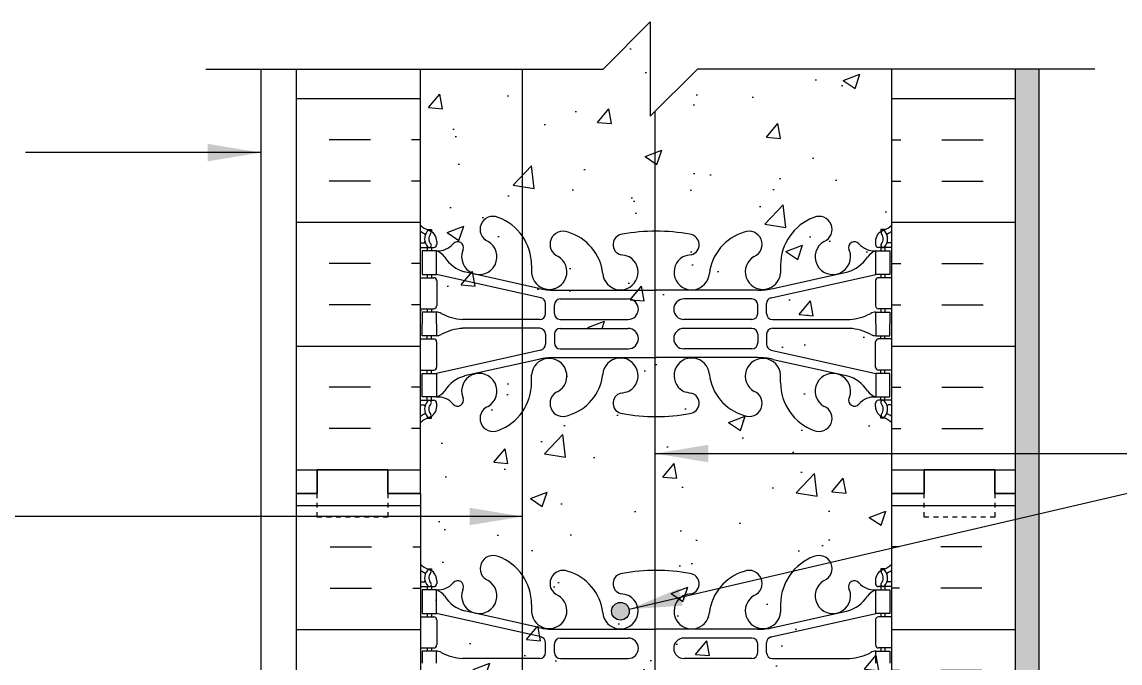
# Model space of a CAD drawing. Header units: inches. Extents: x 231.1 to 287.2, y 124.2 to 194.2.
# Drawn here: x 245.22 to 268.51, y 180.63 to 194.23 of the extents above; entities that cross this region are included whole.
import ezdxf

# ---------------------------------------------------------------- set-up
doc = ezdxf.new("R2010")
doc.units = ezdxf.units.IN
doc.header["$MEASUREMENT"] = 0
doc.linetypes.add('DASHED2', pattern=[0.375, 0.25, -0.125])
for name, color, linetype in [('HATCH', 12, 'Continuous'), ('line25', 2, 'Continuous'), ('LINE3', 3, 'Continuous'), ('LINE50', 5, 'Continuous'), ('LINE9', 9, 'Continuous'), ('TBK_LINE65', 3, 'Continuous'), ('TEXT', 4, 'Continuous'), ('Web_Edge', 9, 'Continuous')]:
    doc.layers.add(name, color=color, linetype=linetype)
doc.styles.add('DIM', font='romans.shx', dxfattribs={"width": 0.7})
doc.dimstyles.new('ext_12', dxfattribs={"dimscale": 12, "dimtxt": 0.09375, "dimasz": 0.09375, "dimexe": 0.09375, "dimexo": 0.0625, "dimgap": 0.0625, "dimtad": 1, "dimdec": 1, "dimzin": 3, "dimdsep": 46, "dimlunit": 4, "dimtxsty": 'DIM', "dimcen": 0.09, "dimdle": 0.09375, "dimclrt": 4, "dimadec": 0, "dimazin": 0, "dimtfac": 1, "dimtdec": 1, "dimtmove": 2, "dimatfit": 3, "dimfxl": 0, "dimfrac": 2, "dimtolj": 1, "dimtzin": 0, "dimarcsym": 0})
pattern_1 = [(50, (0, 0), (3.5863, -0.31376), [0.375, -4.125]), (355, (0, 0), (-0.693757, 3.76096), [0.3, -3.3]), (100.4514, (0.299, -0.026), (2.892547, 3.447198), [0.3187, -3.50571]), (46.1842, (0, 1), (5.336205, -0.827595), [0.5625, -6.1875]), (96.6356, (0.4447, 0.931), (4.67331, 4.87059), [0.47805, -5.258565]), (351.1842, (0, 1), (4.67331, 4.87059), [0.45, -4.95]), (21, (0.5, 0.75), (2.984535, -2.013094), [0.375, -4.125]), (326, (0.5, 0.75), (1.216577, 3.62575), [0.3, -3.3]), (71.4514, (0.7487, 0.5822), (4.201113, 1.612652), [0.3187, -3.50571]), (37.5, (0, 0), (0.0607993, 1.6644693), [0, -3.26, 0, -3.35, 0, -3.3125]), (7.5, (0, 0), (1.315348, 1.972059), [0, -1.91, 0, -3.185, 0, -1.2625]), (327.5, (-1.115, 0), (2.669112, -0.1127744), [0, -1.25, 0, -3.9, 0, -5.175]), (317.5, (-1.615, 0), (2.915931, 0.500525), [0, -1.625, 0, -2.59, 0, -3.675])]

# ---------------------------------------------------------------- blocks, each defined once
blk = doc.blocks.new('10 web')
at = {"layer": 'Web_Edge'}
for p, q in [((-4.854, 6.903), (-4.764, 6.903)), ((-4.764, 6.903), (-4.764, 6.861)), ((4.854, 6.903), (4.764, 6.903)), ((4.764, 6.903), (4.764, 6.861)), ((-5, 6.624), (-4.922, 6.624)), ((-5, 6.524), (-4.717, 6.524)), ((-4.854, 6.524), (-4.854, 6.454)), ((-4.764, 6.524), (-4.764, 6.454)), ((-4.654, 6.654), (-4.654, 6.586)), ((4.654, 6.654), (4.654, 6.586)), ((5, 6.524), (4.716, 6.524)), ((4.764, 6.524), (4.764, 6.454)), ((4.854, 6.524), (4.854, 6.454)), ((5, 6.624), (4.922, 6.624)), ((-4.102, 6.458), (-4.09, 6.479)), ((4.102, 6.458), (4.09, 6.479)), ((-2.64, 6.147), (-2.641, 5.983)), ((2.64, 6.147), (2.641, 5.983)), ((-5, 5.884), (-4.717, 5.884)), ((-4.854, 5.954), (-4.854, 5.884)), ((-4.764, 5.954), (-4.764, 5.884)), ((-2.441, 5.457), (-4.659, 5.954)), ((-2.485, 5.655), (-4.066, 6.008)), ((2.441, 5.457), (4.659, 5.954)), ((2.485, 5.655), (4.066, 6.008)), ((5, 5.884), (4.716, 5.884)), ((4.764, 5.954), (4.764, 5.884)), ((4.854, 5.954), (4.854, 5.884)), ((-4.654, 5.821), (-4.654, 5.286)), ((-2.158, 5.619), (0, 5.619)), ((2.158, 5.619), (0, 5.619)), ((4.654, 5.821), (4.654, 5.286)), ((-2.031, 5.433), (-0.592, 5.433)), ((2.031, 5.433), (0.592, 5.433)), ((-5, 5.224), (-4.717, 5.224)), ((-4.854, 5.224), (-4.854, 5.154)), ((-4.764, 5.224), (-4.764, 5.154)), ((-2.344, 5.123), (-2.344, 5.335)), ((-2.156, 5.124), (-2.156, 5.308)), ((2.156, 5.124), (2.156, 5.308)), ((2.344, 5.123), (2.344, 5.335)), ((5, 5.224), (4.716, 5.224)), ((4.764, 5.224), (4.764, 5.154)), ((4.854, 5.224), (4.854, 5.154)), ((-2.469, 4.998), (-4.106, 4.998)), ((-2.031, 4.999), (-0.592, 4.999)), ((2.031, 4.999), (0.592, 4.999)), ((2.469, 4.998), (4.106, 4.998))]:
    blk.add_line(p, q, dxfattribs=at)
for points in [[(-4.959, 5.954), (-4.659, 5.954), (-4.659, 6.454), (-4.959, 6.454)], [(4.959, 5.954), (4.659, 5.954), (4.659, 6.454), (4.959, 6.454)]]:
    blk.add_lwpolyline(points, close=True, dxfattribs=at)
for points in [[(-4.659, 4.904), (-4.659, 5.154), (-4.959, 5.154), (-4.959, 4.904)], [(4.659, 4.904), (4.659, 5.154), (4.959, 5.154), (4.959, 4.904)]]:
    blk.add_lwpolyline(points, dxfattribs=at)
for centre, radius, start, end in [((-4.654, 7.361), 0.5, 226.2122, 250.5288), ((-3.456, 6.908), 0.277, 67.32, 247.32), ((-3.732, 6.141), 1.092, 0.3332, 69.4825), ((3.732, 6.141), 1.092, 110.5175, 179.6668), ((3.456, 6.908), 0.277, 292.68, 112.68), ((4.654, 7.361), 0.5, 289.4712, 313.7891), ((-4.654, 7.361), 0.6, 234.7832, 245.0748), ((-4.66, 6.708), 0.25, 140.1145, 222.4609), ((-4.916, 6.798), 0.021, 343.464, 63.9957), ((-4.818, 6.839), 0.045, 321.448, 139.1879), ((-4.904, 6.654), 0.25, 0, 70.5288), ((-4.66, 6.708), 0.16, 140.0001, 222.4609), ((-1.973, 6.591), 0.277, 67.32, 247.32), ((-2.157, 5.854), 1.034, 6.6669, 73.6635), ((-0.694, 6.586), 0.22, 95.1835, 255.7396), ((-0.017, 3.092), 3.777, 89.7394, 100.6275), ((0.017, 3.092), 3.777, 79.3725, 90.2606), ((0.694, 6.586), 0.22, 284.2604, 84.8165), ((2.157, 5.854), 1.034, 106.3365, 173.3331), ((1.973, 6.591), 0.277, 292.68, 112.68), ((4.904, 6.654), 0.25, 109.4712, 180), ((4.818, 6.839), 0.045, 40.8121, 218.552), ((4.66, 6.708), 0.16, 317.5391, 39.9999), ((4.66, 6.708), 0.25, 317.5391, 39.8855), ((4.916, 6.798), 0.021, 116.0043, 196.536), ((4.654, 7.361), 0.6, 294.9252, 305.2168), ((-4.922, 6.643), 0.0196, 269.4032, 15.4901), ((-4.812, 6.57), 0.045, 222.4609, 42.4609), ((-4.717, 6.586), 0.0625, 270, 0), ((-4.634, 6.894), 0.441, 266.7976, 318.9873), ((-4.207, 6.523), 0.125, 339.6243, 138.9873), ((-3.75, 6.327), 0.375, 159.6243, 60.0685), ((3.75, 6.327), 0.375, 119.9315, 20.3757), ((4.207, 6.523), 0.125, 41.0127, 200.3757), ((4.634, 6.894), 0.441, 221.0127, 273.2024), ((4.716, 6.586), 0.0625, 180, 270), ((4.812, 6.57), 0.045, 137.5391, 317.5391), ((4.922, 6.643), 0.0196, 164.5099, 270.5968), ((-4.781, 6.111), 0.364, 34.9775, 70.3387), ((-3.858, 6.722), 0.743, 212.7919, 253.8107), ((-2.267, 6.01), 0.375, 184.2448, 60.0685), ((-0.756, 6.002), 0.375, 184.2448, 60.0685), ((-0.863, 5.546), 0.834, 69.3729, 82.1063), ((0.756, 6.002), 0.375, 119.9315, 355.7552), ((0.863, 5.546), 0.834, 97.8937, 110.6271), ((2.267, 6.01), 0.375, 119.9315, 355.7552), ((3.858, 6.722), 0.743, 286.1893, 327.2081), ((4.781, 6.111), 0.364, 109.6613, 145.0225), ((-4.717, 5.821), 0.0625, 0, 90), ((4.716, 5.821), 0.0625, 90, 180), ((-2.158, 7.119), 1.5, 257.4135, 270), ((2.158, 7.119), 1.5, 270, 282.5865), ((-2.469, 5.335), 0.125, 0, 77.3767), ((-2.031, 5.308), 0.125, 90, 180), ((-0.592, 5.216), 0.217, 270, 90), ((0.592, 5.216), 0.217, 90, 270), ((2.031, 5.308), 0.125, 0, 90), ((2.469, 5.335), 0.125, 102.6233, 180), ((-4.717, 5.286), 0.0625, 270, 0), ((-4.663, 4.935), 0.219, 60.4937, 88.92), ((-4.018, 6.165), 1.17, 242.6365, 265.6505), ((4.018, 6.165), 1.17, 274.3495, 297.3635), ((4.663, 4.935), 0.219, 91.08, 119.5063), ((4.716, 5.286), 0.0625, 180, 270), ((-2.469, 5.123), 0.125, 270, 0), ((-2.031, 5.124), 0.125, 180, 270), ((2.031, 5.124), 0.125, 270, 360), ((2.469, 5.123), 0.125, 180, 270)]:
    blk.add_arc(centre, radius, start, end, dxfattribs=at)
for points in [[(-2.156, 5.129), (-2.156, 5.303)], [(2.156, 5.129), (2.156, 5.303)]]:
    blk.add_open_spline(points, degree=1, dxfattribs=at)

msp = doc.modelspace()

# ---------------------------------------------------------------- hatches: boundary and pattern name
at = {"layer": 'HATCH'}
h = msp.add_hatch(dxfattribs=at)
h.set_pattern_fill('AR-CONC', color=256, scale=0.5, style=0)
h.set_pattern_definition(pattern_1)
h.paths.add_polyline_path([(258.291, 185.874, -0.022262), (257.958, 185.921, -0.843243), (257.923, 186.353, 0.055617), (258.103, 186.399, 1.661382), (257.542, 186.751, -0.30095), (256.805, 185.879, -1), (256.592, 186.39, 1.661382), (256.031, 186.743), (256.031, 186.578, -0.311223), (255.322, 185.562, -1), (255.109, 186.073, 2.155404), (254.57, 186.268), (254.582, 186.246, -0.8344), (254.37, 186.121, -0.000004), (254.37, 186.121, 0.23174), (254.013, 186.272), (253.908, 186.272), (253.908, 186.202), (253.955, 186.202, -0.414214), (254.018, 186.139), (254.018, 186.072, -0.249069), (253.908, 185.865), (253.908, 185.823), (253.818, 185.823, 0.08841), (253.672, 185.726), (253.672, 184.226), (253.672, 182.726, 0.08841), (253.818, 182.628), (253.908, 182.628), (253.908, 182.586, -0.249069), (254.018, 182.379), (254.018, 182.312, -0.414214), (253.955, 182.249), (253.908, 182.249), (253.908, 182.179), (254.013, 182.179, -0.155529), (254.188, 182.045, 0.180914), (254.606, 181.734), (256.187, 181.381, 0.054974), (256.514, 181.345), (258.291, 181.345), (258.291, 181.727, -0.963626), (257.542, 181.7, 0.30095), (256.805, 182.572, 0.997129), (256.59, 182.061, 1798.123577), (256.59, 182.062, 0.001994), (256.592, 182.061, -1.661382), (256.031, 181.708), (256.031, 181.873, 0.311223), (255.322, 182.889, 0.99909), (255.108, 182.378, -0.99909), (255.322, 182.889, -0.311223), (256.031, 181.873), (256.031, 181.708, 1.661382), (256.592, 182.061, -1), (256.805, 182.572, -0.30095), (257.542, 181.7, 1.661382), (258.103, 182.052, 0.055617), (257.923, 182.098, -0.843243), (257.958, 182.53, -0.022262), (258.291, 182.577)], flags=16)
h.paths.add_polyline_path([(254.013, 188.872), (253.908, 188.872), (253.908, 188.802), (253.955, 188.802, -0.414214), (254.018, 188.739), (254.018, 188.204, -0.414214), (253.955, 188.142), (253.908, 188.142), (253.908, 188.072), (254.004, 188.072, -0.134256), (254.116, 188.043, 0.100756), (254.565, 187.916), (256.203, 187.916, 0.414214), (256.328, 188.041), (256.328, 188.253, 0.351061), (256.23, 188.375)], flags=16)
h.paths.add_polyline_path([(256.328, 187.39), (256.328, 187.603, 0.414214), (256.203, 187.728), (254.565, 187.728, 0.100756), (254.116, 187.6, -0.134256), (254.004, 187.572), (253.908, 187.572), (253.908, 187.502), (253.955, 187.502, -0.414214), (254.018, 187.439), (254.018, 186.904, -0.414214), (253.955, 186.842), (253.908, 186.842), (253.908, 186.772), (254.013, 186.772), (256.23, 187.268, 0.351061)], flags=16)
h.paths.add_polyline_path([(261.015, 188.253, -0.351061), (261.113, 188.375), (263.331, 188.872), (263.331, 189.372, -0.231745), (262.973, 189.523, -0.000015), (262.973, 189.523, 0.834375), (262.761, 189.397), (262.773, 189.376, -2.155404), (262.234, 189.57, 0.999259), (262.021, 190.081, 0.00037), (262.021, 190.081, 0.311223), (261.312, 189.065), (261.312, 188.9, -1.661382), (260.751, 189.253, 0.999268), (260.538, 189.764, 1153762.998365), (260.538, 189.764, 0.000367), (260.538, 189.764, 0.30095), (259.801, 188.892, -1.661382), (259.24, 189.245, -0.055617), (259.42, 189.29, 0.843243), (259.385, 189.723, 0.047544), (258.672, 189.787, 0.047544), (257.958, 189.723, 0.843243), (257.923, 189.29, -0.055617), (258.103, 189.245, -1.661382), (257.542, 188.892, 0.30095), (256.805, 189.764, 0.997129), (256.59, 189.254, 1798.123577), (256.59, 189.254, 0.001994), (256.592, 189.253, -1.661382), (256.031, 188.9), (256.031, 189.065, 0.311223), (255.322, 190.081, 0.99909), (255.108, 189.57, -0.99909), (255.322, 190.081, -0.311223), (256.031, 189.065), (256.031, 188.9, 1.661382), (256.592, 189.253, -1), (256.805, 189.764, -0.30095), (257.542, 188.892, 1.661382), (258.103, 189.245, 0.055617), (257.923, 189.29, -0.843243), (257.958, 189.723, -0.047544), (258.672, 189.787, -0.047544), (259.385, 189.723, -0.843243), (259.42, 189.29, 0.055617), (259.24, 189.245, 1.661382), (259.801, 188.892, -0.30095), (260.538, 189.764, -1), (260.751, 189.253, 1.661382), (261.312, 188.9), (261.312, 189.065, -0.311223), (262.021, 190.081, -1), (262.234, 189.57, 2.155404), (262.773, 189.376), (262.761, 189.397, -0.8344), (262.973, 189.523, -0.000004), (262.973, 189.523, 0.23174), (263.331, 189.372), (263.436, 189.372), (263.436, 189.442), (263.388, 189.442, -0.414214), (263.326, 189.504), (263.326, 189.572, -0.249069), (263.436, 189.779), (263.436, 189.821), (263.526, 189.821, 0.088416), (263.672, 189.918), (263.672, 193.226), (259.547, 193.226), (258.547, 192.226), (258.547, 194.226), (257.547, 193.226), (253.672, 193.226), (253.672, 189.918, 0.08841), (253.818, 189.821), (253.908, 189.821), (253.908, 189.779, -0.249069), (254.018, 189.572), (254.018, 189.504, -0.414214), (253.955, 189.442), (253.672, 189.442), (253.672, 188.802), (253.955, 188.802, -0.414214), (254.018, 188.739), (254.018, 188.204, -0.414214), (253.955, 188.142), (253.672, 188.142), (253.672, 187.502), (253.955, 187.502, -0.414214), (254.018, 187.439), (254.018, 186.904, -0.414214), (253.955, 186.842), (253.672, 186.842), (253.672, 186.202), (253.955, 186.202, -0.414214), (254.018, 186.139), (254.018, 186.072, -0.249069), (253.908, 185.865), (253.908, 185.823), (253.818, 185.823, 0.08841), (253.672, 185.726), (253.672, 184.226), (253.672, 182.726, 0.08841), (253.818, 182.628), (253.908, 182.628), (253.908, 182.586, -0.249069), (254.018, 182.379), (254.018, 182.312, -0.414214), (253.955, 182.249), (253.908, 182.249), (253.908, 182.179), (254.013, 182.179, -0.155529), (254.188, 182.045, 0.180914), (254.606, 181.734), (256.187, 181.381, 0.054974), (256.514, 181.345), (258.672, 181.345), (260.829, 181.345, 0.054974), (261.156, 181.381), (262.737, 181.734, 0.180914), (263.155, 182.045, -0.155529), (263.331, 182.179, -0.231745), (262.973, 182.33, -0.000015), (262.973, 182.33, 0.834375), (262.761, 182.205), (262.773, 182.183, -2.155404), (262.234, 182.378, 0.999259), (262.021, 182.889, 0.00037), (262.021, 182.889, 0.311223), (261.312, 181.873), (261.312, 181.708, -1.661382), (260.751, 182.061, 0.999268), (260.538, 182.572, 1153762.998365), (260.538, 182.572, 0.000367), (260.538, 182.572, 0.30095), (259.801, 181.7, -1.661382), (259.24, 182.052, -0.055617), (259.42, 182.098, 0.843243), (259.385, 182.53, 0.047544), (258.672, 182.595, 0.047544), (257.958, 182.53, 0.843243), (257.923, 182.098, -0.055617), (258.103, 182.052, -1.661382), (257.542, 181.7, 0.30095), (256.805, 182.572, 0.997129), (256.59, 182.061, 1798.123577), (256.59, 182.062, 0.001994), (256.592, 182.061, -1.661382), (256.031, 181.708), (256.031, 181.873, 0.311223), (255.322, 182.889, 0.99909), (255.108, 182.378, -0.99909), (255.322, 182.889, -0.311223), (256.031, 181.873), (256.031, 181.708, 1.661382), (256.592, 182.061, -1), (256.805, 182.572, -0.30095), (257.542, 181.7, 1.661382), (258.103, 182.052, 0.055617), (257.923, 182.098, -0.843243), (257.958, 182.53, -0.047544), (258.672, 182.595, -0.047544), (259.385, 182.53, -0.843243), (259.42, 182.098, 0.055617), (259.24, 182.052, 1.661382), (259.801, 181.7, -0.30095), (260.538, 182.572, -1), (260.751, 182.061, 1.661382), (261.312, 181.708), (261.312, 181.873, -0.311223), (262.021, 182.889, -1), (262.234, 182.378, 2.155404), (262.773, 182.183), (262.761, 182.205, -0.8344), (262.973, 182.33, -0.000004), (262.973, 182.33, 0.23174), (263.331, 182.179), (263.436, 182.179), (263.436, 182.249), (263.388, 182.249, -0.414214), (263.326, 182.312), (263.326, 182.379, -0.249069), (263.436, 182.586), (263.436, 182.628), (263.526, 182.628, 0.088416), (263.672, 182.726), (263.672, 184.226), (263.672, 185.726, 0.088416), (263.526, 185.823), (263.436, 185.823), (263.436, 185.865, -0.249069), (263.326, 186.072), (263.326, 186.139, -0.414214), (263.388, 186.202), (263.436, 186.202), (263.436, 186.272), (263.331, 186.272), (263.331, 186.772), (261.113, 187.268, -0.351061), (261.015, 187.39), (261.015, 187.603, -0.414214), (261.14, 187.728), (262.778, 187.728, -0.103731), (263.239, 187.594, 0.108703), (263.331, 187.572), (263.331, 187.822), (263.331, 188.072, 0.108703), (263.239, 188.05, -0.103731), (262.778, 187.916), (261.14, 187.916, -0.414214), (261.015, 188.041)])
edge = h.paths.add_edge_path(flags=16)
edge.add_arc((258.08, 187.51), 0.217, 13.7297, 90)
edge.add_line((258.08, 187.727), (256.64, 187.727))
edge.add_arc((256.64, 187.602), 0.125, 90, 179.9292)
edge.add_spline(control_points=[(256.515, 187.597), (256.515, 187.51)], knot_values=[0, 0, 0.500005, 0.500005], weights=[1, 1], degree=1, periodic=0)
edge.add_line((256.515, 187.51), (256.515, 187.418))
edge.add_arc((256.64, 187.418), 0.125, 180, 270)
edge.add_line((256.64, 187.293), (258.08, 187.293))
edge.add_arc((258.08, 187.51), 0.217, 270, 346.2703)
edge.add_line((258.291, 187.458), (258.291, 187.561))
edge = h.paths.add_edge_path(flags=16)
edge.add_arc((260.703, 188.226), 0.125, 0, 90)
edge.add_line((260.703, 188.351), (259.263, 188.351))
edge.add_arc((259.263, 188.134), 0.217, 90, 270)
edge.add_line((259.263, 187.917), (260.703, 187.917))
edge.add_arc((260.703, 188.042), 0.125, 270, 359.9292)
edge.add_spline(control_points=[(260.828, 188.047), (260.828, 188.134)], knot_values=[0, 0, 0.500005, 0.500005], weights=[1, 1], degree=1, periodic=0)
edge.add_line((260.828, 188.134), (260.828, 188.226))
edge = h.paths.add_edge_path(flags=16)
edge.add_line((260.828, 187.602), (260.828, 187.51))
edge.add_line((260.828, 187.51), (260.828, 187.466))
edge.add_line((260.828, 187.466), (260.828, 187.466))
edge.add_line((260.828, 187.466), (260.828, 187.418))
edge.add_arc((260.703, 187.418), 0.125, -90, 0, ccw=False)
edge.add_line((260.703, 187.293), (259.263, 187.293))
edge.add_arc((259.263, 187.51), 0.217, 90, 270, ccw=False)
edge.add_line((259.263, 187.727), (260.703, 187.727))
edge.add_arc((260.703, 187.602), 0.125, 0, 90, ccw=False)
h = msp.add_hatch(dxfattribs=at)
h.set_pattern_fill('AR-CONC', color=256, scale=0.5, style=0)
h.set_pattern_definition(pattern_1)
h.paths.add_polyline_path([(263.672, 193.226), (259.547, 193.226), (258.547, 192.226), (258.547, 194.226), (258.291, 193.97), (258.291, 189.77, -0.025256), (258.672, 189.787, -0.047544), (259.385, 189.723, -0.843243), (259.42, 189.29, 0.055617), (259.24, 189.245, 1.661382), (259.801, 188.892, -0.30095), (260.538, 189.764, -1), (260.751, 189.253, 1.661382), (261.312, 188.9), (261.312, 189.065, -0.311223), (262.021, 190.081, -1), (262.234, 189.57, 2.155404), (262.773, 189.376), (262.761, 189.397, -0.8344), (262.973, 189.523, -0.000004), (262.973, 189.523, 0.23174), (263.331, 189.372), (263.436, 189.372), (263.436, 189.442), (263.388, 189.442, -0.414214), (263.326, 189.504), (263.326, 189.572, -0.249069), (263.436, 189.779), (263.436, 189.821), (263.526, 189.821, 0.088416), (263.672, 189.918)], flags=17)
h = msp.add_hatch(dxfattribs=at)
h.set_pattern_fill('AR-CONC', color=256, scale=0.5, style=0)
h.set_pattern_definition(pattern_1)
h.paths.add_polyline_path([(258.291, 193.97), (257.547, 193.226), (253.672, 193.226), (253.672, 189.918, 0.08841), (253.818, 189.821), (253.908, 189.821), (253.908, 189.779, -0.249069), (254.018, 189.572), (254.018, 189.504, -0.414214), (253.955, 189.442), (253.908, 189.442), (253.908, 189.372), (254.013, 189.372, -0.155529), (254.188, 189.238, 0.180914), (254.606, 188.926), (256.187, 188.573, 0.054974), (256.514, 188.537), (258.291, 188.537), (258.291, 188.92, -0.963626), (257.542, 188.892, 0.30095), (256.805, 189.764, 0.997129), (256.59, 189.254, 1798.123577), (256.59, 189.254, 0.001994), (256.592, 189.253, -1.661382), (256.031, 188.9), (256.031, 189.065, 0.311223), (255.322, 190.081, 0.99909), (255.108, 189.57, -0.99909), (255.322, 190.081, -0.311223), (256.031, 189.065), (256.031, 188.9, 1.661382), (256.592, 189.253, -1), (256.805, 189.764, -0.30095), (257.542, 188.892, 1.661382), (258.103, 189.245, 0.055617), (257.923, 189.29, -0.843243), (257.958, 189.723, -0.022262), (258.291, 189.77)], flags=17)
h.paths.add_polyline_path([(254.013, 188.872), (253.908, 188.872), (253.908, 188.802), (253.955, 188.802, -0.414214), (254.018, 188.739), (254.018, 188.204, -0.414214), (253.955, 188.142), (253.908, 188.142), (253.908, 188.072), (254.004, 188.072, -0.134256), (254.116, 188.043, 0.100756), (254.565, 187.916), (256.203, 187.916, 0.414214), (256.328, 188.041), (256.328, 188.253, 0.351061), (256.23, 188.375)], flags=16)
h = msp.add_hatch(dxfattribs=at)
h.set_pattern_fill('INSUL', color=256, scale=7, style=0)
h.set_pattern_definition([(180, (263.109, 184.7255), (0, 2.625), []), (180, (263.109, 185.6005), (0, 2.625), [0.875, -0.875]), (180, (263.109, 186.4755), (0, 2.625), [0.875, -0.875])])
h.paths.add_polyline_path([(251.047, 193.226), (253.672, 193.226), (253.672, 184.226), (252.984, 184.226), (252.984, 184.726), (251.484, 184.726), (251.484, 184.226), (251.047, 184.226)])
h = msp.add_hatch(dxfattribs=at)
h.set_pattern_fill('INSUL', color=256, scale=7, style=0)
h.set_pattern_definition([(0, (254.234, 184.7255), (0, 2.625), []), (0, (254.234, 185.6005), (0, 2.625), [0.875, -0.875]), (0, (254.234, 186.4755), (0, 2.625), [0.875, -0.875])])
h.paths.add_polyline_path([(266.297, 193.226), (263.672, 193.226), (263.672, 184.226), (264.359, 184.226), (264.359, 184.726), (265.859, 184.726), (265.859, 184.226), (266.297, 184.226)])
h = msp.add_hatch(dxfattribs=at)
h.set_pattern_fill('AR-SAND', color=256, scale=0.25, style=0)
h.set_pattern_definition([(37.5, (131.494, 19.3112), (-0.01574834, 0.48170594), [0, -0.38, 0, -0.425, 0, -0.40625]), (7.5, (131.494, 19.3112), (0.4424442, 0.7055365), [0, -0.205, 0, -0.3425, 0, -0.13125]), (327.5, (131.1865, 19.3112), (0.7785355, 0.0014148), [0, -0.125, 0, -0.45, 0, -0.5875]), (317.5, (131.1865, 19.3112), (0.7515317, 0.2194189), [0, -0.0625, 0, -0.295, 0, -0.3375])])
h.paths.add_polyline_path([(266.797, 193.226), (266.297, 193.226), (266.297, 184.226), (266.297, 166.226), (266.297, 164.226), (266.797, 164.226)])
h = msp.add_hatch(dxfattribs=at)
h.set_pattern_fill('AR-CONC', color=256, scale=0.5, style=0)
h.set_pattern_definition(pattern_1)
h.paths.add_polyline_path([(263.326, 188.739, -0.414214), (263.388, 188.802), (263.436, 188.802), (263.436, 188.872), (263.331, 188.872), (261.113, 188.375, 0.351061), (261.015, 188.253), (261.015, 188.041, 0.414214), (261.14, 187.916), (262.778, 187.916, 0.100756), (263.227, 188.043, -0.134256), (263.339, 188.072), (263.436, 188.072), (263.436, 188.142), (263.388, 188.142, -0.414214), (263.326, 188.204)], flags=17)
h = msp.add_hatch(dxfattribs=at)
h.set_pattern_fill('AR-CONC', color=256, scale=0.5, style=0)
h.set_pattern_definition(pattern_1)
h.paths.add_polyline_path([(263.326, 187.439, -0.414214), (263.388, 187.502), (263.436, 187.502), (263.436, 187.572), (263.339, 187.572, -0.134256), (263.227, 187.6, 0.100756), (262.778, 187.728), (261.14, 187.728, 0.414214), (261.015, 187.603), (261.015, 187.39, 0.351061), (261.113, 187.268), (263.331, 186.772), (263.436, 186.772), (263.436, 186.842), (263.388, 186.842, -0.414214), (263.326, 186.904)], flags=17)
h = msp.add_hatch(dxfattribs=at)
h.set_pattern_fill('AR-CONC', color=256, scale=0.5, style=0)
h.set_pattern_definition(pattern_1)
h.paths.add_polyline_path([(258.291, 185.874, -0.022262), (257.958, 185.921, -0.843243), (257.923, 186.353, 0.055617), (258.103, 186.399, 1.661382), (257.542, 186.751, -0.30095), (256.805, 185.879, -1), (256.592, 186.39, 1.661382), (256.031, 186.743), (256.031, 186.578, -0.311223), (255.322, 185.562, -1), (255.109, 186.073, 2.155404), (254.57, 186.268), (254.582, 186.246, -0.8344), (254.37, 186.121, -0.000004), (254.37, 186.121, 0.23174), (254.013, 186.272), (253.908, 186.272), (253.908, 186.202), (253.955, 186.202, -0.414214), (254.018, 186.139), (254.018, 186.072, -0.249069), (253.908, 185.865), (253.908, 185.823), (253.818, 185.823, 0.08841), (253.672, 185.726), (253.672, 184.226), (253.672, 182.726, 0.08841), (253.818, 182.628), (253.908, 182.628), (253.908, 182.586, -0.249069), (254.018, 182.379), (254.018, 182.312, -0.414214), (253.955, 182.249), (253.908, 182.249), (253.908, 182.179), (254.013, 182.179, -0.155529), (254.188, 182.045, 0.180914), (254.606, 181.734), (256.187, 181.381, 0.054974), (256.514, 181.345), (258.291, 181.345), (258.291, 181.727, -0.963626), (257.542, 181.7, 0.30095), (256.805, 182.572, 0.997129), (256.59, 182.061, 1798.123577), (256.59, 182.062, 0.001994), (256.592, 182.061, -1.661382), (256.031, 181.708), (256.031, 181.873, 0.311223), (255.322, 182.889, 0.99909), (255.108, 182.378, -0.99909), (255.322, 182.889, -0.311223), (256.031, 181.873), (256.031, 181.708, 1.661382), (256.592, 182.061, -1), (256.805, 182.572, -0.30095), (257.542, 181.7, 1.661382), (258.103, 182.052, 0.055617), (257.923, 182.098, -0.843243), (257.958, 182.53, -0.022262), (258.291, 182.577)], flags=16)
h.paths.add_polyline_path([(263.672, 185.726, 0.088416), (263.526, 185.823), (263.436, 185.823), (263.436, 185.865, -0.249069), (263.326, 186.072), (263.326, 186.139, -0.414214), (263.388, 186.202), (263.436, 186.202), (263.436, 186.272), (263.331, 186.272, -0.155529), (263.155, 186.406, 0.180914), (262.737, 186.717), (261.156, 187.07, 0.054974), (260.829, 187.106), (258.672, 187.106), (258.291, 187.106), (258.291, 185.874, 0.025256), (258.672, 185.856, 0.047544), (259.385, 185.921, 0.843243), (259.42, 186.353, -0.055617), (259.24, 186.399, -1.661382), (259.801, 186.751, 0.30095), (260.538, 185.879, 0.997129), (260.753, 186.39, 1798.123577), (260.753, 186.389, 0.001994), (260.751, 186.39, -1.661382), (261.312, 186.743), (261.312, 186.578, 0.311223), (262.021, 185.562, 0.999644), (262.235, 186.073, -0.999644), (262.021, 185.562, -0.311223), (261.312, 186.578), (261.312, 186.743, 1.661382), (260.751, 186.39, -1), (260.538, 185.879, -0.30095), (259.801, 186.751, 1.661382), (259.24, 186.399, 0.055617), (259.42, 186.353, -0.843243), (259.385, 185.921, -0.047544), (258.672, 185.856, -0.025256), (258.291, 185.874), (258.291, 182.577, -0.025256), (258.672, 182.595, -0.047544), (259.385, 182.53, -0.843243), (259.42, 182.098, 0.055617), (259.24, 182.052, 1.661382), (259.801, 181.7, -0.30095), (260.538, 182.572, -1), (260.751, 182.061, 1.661382), (261.312, 181.708), (261.312, 181.873, -0.311223), (262.021, 182.889, -1), (262.234, 182.378, 2.155404), (262.773, 182.183), (262.761, 182.205, -0.8344), (262.973, 182.33, -0.000004), (262.973, 182.33, 0.23174), (263.331, 182.179), (263.436, 182.179), (263.436, 182.249), (263.388, 182.249, -0.414214), (263.326, 182.312), (263.326, 182.379, -0.249069), (263.436, 182.586), (263.436, 182.628), (263.526, 182.628, 0.088416), (263.672, 182.726), (263.672, 184.226)], flags=17)
h = msp.add_hatch(dxfattribs=at)
h.set_pattern_fill('AR-CONC', color=256, scale=0.5, style=0)
h.set_pattern_definition(pattern_1)
h.paths.add_polyline_path([(254.013, 186.272), (253.908, 186.272), (253.908, 186.202), (253.955, 186.202, -0.414214), (254.018, 186.139), (254.018, 186.072, -0.249069), (253.908, 185.865), (253.908, 185.823), (253.818, 185.823, 0.08841), (253.672, 185.726), (253.672, 184.226), (253.672, 182.726, 0.08841), (253.818, 182.628), (253.908, 182.628), (253.908, 182.586, -0.249069), (254.018, 182.379), (254.018, 182.312, -0.414214), (253.955, 182.249), (253.908, 182.249), (253.908, 182.179), (254.013, 182.179, 0.23174), (254.37, 182.33, -0.834375), (254.582, 182.205), (254.57, 182.183, 2.155404), (255.109, 182.378, -1), (255.322, 182.889, -0.311223), (256.031, 181.873), (256.031, 181.708, 1.661382), (256.592, 182.061, -1), (256.805, 182.572, -0.30095), (257.542, 181.7, 1.661382), (258.103, 182.052, 0.055617), (257.923, 182.098, -0.843243), (257.958, 182.53, -0.047544), (258.672, 182.595, -0.047544), (259.385, 182.53, -0.843243), (259.42, 182.098, 0.055617), (259.24, 182.052, 1.661382), (259.801, 181.7, -0.30095), (260.538, 182.572, -1), (260.751, 182.061, 1.661382), (261.312, 181.708), (261.312, 181.873, -0.311223), (262.021, 182.889, -1), (262.234, 182.378, 2.155404), (262.773, 182.183), (262.761, 182.205, -0.834375), (262.973, 182.33, 0.23174), (263.331, 182.179), (263.436, 182.179), (263.436, 182.249), (263.388, 182.249, -0.414214), (263.326, 182.312), (263.326, 182.379, -0.249069), (263.436, 182.586), (263.436, 182.628), (263.526, 182.628, -0.017922), (263.492, 182.615, 0.023511), (263.471, 182.606, -0.345847), (263.525, 182.593, -0.373584), (263.516, 182.265, -0.210456), (263.483, 182.251), (263.672, 182.249), (263.526, 182.249), (263.526, 182.179), (263.631, 182.179), (263.631, 181.679), (263.526, 181.679), (263.526, 181.609), (263.388, 181.609, 0.414214), (263.326, 181.547), (263.326, 181.012, 0.414214), (263.388, 180.949), (263.526, 180.949), (263.526, 180.879), (263.631, 180.879), (263.631, 180.629), (263.631, 180.379), (263.526, 180.379), (263.526, 180.309), (263.388, 180.309, 0.414214), (263.326, 180.247), (263.326, 179.712, 0.414214), (263.388, 179.649), (263.526, 179.649), (263.526, 179.579), (263.631, 179.579), (263.631, 179.079), (263.526, 179.079), (263.526, 179.009), (263.483, 179.008, -0.210456), (263.516, 178.994, -0.373584), (263.525, 178.666, -0.348752), (263.47, 178.653, 0.023531), (263.492, 178.644, -0.017922), (263.526, 178.631), (263.436, 178.631), (263.436, 178.672, -0.249069), (263.326, 178.879), (263.326, 178.947, -0.414214), (263.388, 179.009), (263.436, 179.009), (263.436, 179.079), (263.331, 179.079, 0.23174), (262.973, 178.928, -0.834375), (262.761, 179.054), (262.773, 179.075, 2.155404), (262.234, 178.881, -1), (262.021, 178.37, -0.311223), (261.312, 179.386), (261.312, 179.551, 1.661382), (260.751, 179.198, -1), (260.538, 178.687, -0.30095), (259.801, 179.559, 1.661382), (259.24, 179.206, 0.055617), (259.42, 179.161, -0.843243), (259.385, 178.729, -0.047544), (258.672, 178.664, -0.047544), (257.958, 178.729, -0.843243), (257.923, 179.161, 0.055617), (258.103, 179.206, 1.661382), (257.542, 179.559, -0.30095), (256.805, 178.687, -1), (256.592, 179.198, 1.661382), (256.031, 179.551), (256.031, 179.386, -0.311223), (255.322, 178.37, -1), (255.109, 178.881, 2.155404), (254.57, 179.075), (254.582, 179.054, -0.834375), (254.37, 178.928, 0.23174), (254.013, 179.079), (253.908, 179.079), (253.908, 179.009), (253.955, 179.009, -0.414214), (254.018, 178.947), (254.018, 178.879, -0.249069), (253.908, 178.672), (253.908, 178.631), (253.818, 178.631, 0.08841), (253.672, 178.533), (253.672, 172.918, 0.08841), (253.818, 172.821), (253.908, 172.821), (253.908, 172.779, -0.249069), (254.018, 172.572), (254.018, 172.504, -0.414214), (253.955, 172.442), (253.908, 172.442), (253.908, 172.372), (254.013, 172.372, 0.23174), (254.37, 172.523, -0.834375), (254.582, 172.397), (254.57, 172.376, 2.155404), (255.109, 172.57, -1), (255.322, 173.081, -0.311223), (256.031, 172.065), (256.031, 171.9, 1.661382), (256.592, 172.253, -1), (256.805, 172.764, -0.30095), (257.542, 171.892, 1.661382), (258.103, 172.245, 0.055617), (257.923, 172.29, -0.843243), (257.958, 172.723, -0.047544), (258.672, 172.787, -0.047544), (259.385, 172.723, -0.843243), (259.42, 172.29, 0.055617), (259.24, 172.245, 1.661382), (259.801, 171.892, -0.30095), (260.538, 172.764, -1), (260.751, 172.253, 1.661382), (261.312, 171.9), (261.312, 172.065, -0.311223), (262.021, 173.081, -1), (262.234, 172.57, 2.155404), (262.773, 172.376), (262.761, 172.397, -0.834375), (262.973, 172.523, 0.23174), (263.331, 172.372), (263.436, 172.372), (263.436, 172.442), (263.388, 172.442, -0.414214), (263.326, 172.504), (263.326, 172.572, -0.249069), (263.436, 172.779), (263.436, 172.821), (263.526, 172.821, -0.017922), (263.492, 172.807, 0.023511), (263.471, 172.798, -0.345847), (263.525, 172.785, -0.373584), (263.516, 172.457, -0.210456), (263.483, 172.443), (263.672, 172.442), (263.526, 172.442), (263.526, 172.372), (263.631, 172.372), (263.631, 171.872), (263.526, 171.872), (263.526, 171.802), (263.388, 171.802, 0.414214), (263.326, 171.739), (263.326, 171.204, 0.414214), (263.388, 171.142), (263.526, 171.142), (263.526, 171.072), (263.631, 171.072), (263.631, 170.822), (263.631, 170.572), (263.526, 170.572), (263.526, 170.502), (263.388, 170.502, 0.414214), (263.326, 170.439), (263.326, 169.904, 0.414214), (263.388, 169.842), (263.526, 169.842), (263.526, 169.772), (263.631, 169.772), (263.631, 169.272), (263.526, 169.272), (263.526, 169.202), (263.483, 169.201, -0.210456), (263.516, 169.186, -0.373584), (263.525, 168.858, -0.348752), (263.47, 168.845, 0.023531), (263.492, 168.836, -0.017922), (263.526, 168.823), (263.436, 168.823), (263.436, 168.865, -0.249069), (263.326, 169.072), (263.326, 169.139, -0.414214), (263.388, 169.202), (263.436, 169.202), (263.436, 169.272), (263.331, 169.272, 0.23174), (262.973, 169.121, -0.834375), (262.761, 169.246), (262.773, 169.268, 2.155404), (262.234, 169.073, -1), (262.021, 168.562, -0.311223), (261.312, 169.578), (261.312, 169.743, 1.661382), (260.751, 169.39, -1), (260.538, 168.879, -0.30095), (259.801, 169.751, 1.661382), (259.24, 169.399, 0.055617), (259.42, 169.353, -0.843243), (259.385, 168.921, -0.047544), (258.672, 168.856, -0.047544), (257.958, 168.921, -0.843243), (257.923, 169.353, 0.055617), (258.103, 169.399, 1.661382), (257.542, 169.751, -0.30095), (256.805, 168.879, -1), (256.592, 169.39, 1.661382), (256.031, 169.743), (256.031, 169.578, -0.311223), (255.322, 168.562, -1), (255.109, 169.073, 2.155404), (254.57, 169.268), (254.582, 169.246, -0.834375), (254.37, 169.121, 0.23174), (254.013, 169.272), (253.908, 169.272), (253.908, 169.202), (253.955, 169.202, -0.414214), (254.018, 169.139), (254.018, 169.072, -0.249069), (253.908, 168.865), (253.908, 168.823), (253.818, 168.823, 0.08841), (253.672, 168.726), (253.672, 184.226), (253.672, 186.202), (253.908, 186.202), (253.908, 186.272), (253.713, 186.272), (253.713, 186.772), (254.013, 186.772)])
h.paths.add_polyline_path([(255.322, 182.889, 1), (255.109, 182.378, -0.859035), (254.84, 181.687), (256.187, 181.381, 0.030394), (256.368, 181.363, -0.364688), (256.031, 181.708), (256.031, 181.873, 0.311223)], flags=17)
h = msp.add_hatch(dxfattribs=at)
h.set_pattern_fill('INSUL', color=256, scale=7, style=0)
h.set_pattern_definition([(0, (-2672.49, -230.784), (0, 2.625), []), (0, (-2672.49, -229.909), (0, 2.625), [0.875, -0.875]), (0, (-2672.49, -229.034), (0, 2.625), [0.875, -0.875])])
h.paths.add_polyline_path([(251.047, 166.226), (251.484, 166.226), (251.484, 166.726), (252.984, 166.726), (252.984, 166.226), (253.672, 166.226), (253.672, 184.226), (252.984, 184.226), (252.984, 184.726), (251.484, 184.726), (251.484, 184.226), (251.047, 184.226)])
h = msp.add_hatch(dxfattribs=at)
h.set_pattern_fill('INSUL', color=256, scale=7, style=0)
h.set_pattern_definition([(180, (3189.833, -230.784), (0, 2.625), []), (180, (3189.833, -229.909), (0, 2.625), [0.875, -0.875]), (180, (3189.833, -229.034), (0, 2.625), [0.875, -0.875])])
h.paths.add_polyline_path([(266.297, 166.226), (265.859, 166.226), (265.859, 166.726), (264.359, 166.726), (264.359, 166.226), (263.672, 166.226), (263.672, 184.226), (264.359, 184.226), (264.359, 184.726), (265.859, 184.726), (265.859, 184.226), (266.297, 184.226)])
h = msp.add_hatch(dxfattribs=at)
h.set_pattern_fill('AR-CONC', color=256, scale=0.5, style=0)
h.set_pattern_definition(pattern_1)
h.paths.add_polyline_path([(263.326, 181.547, -0.414214), (263.388, 181.609), (263.436, 181.609), (263.436, 181.679), (263.331, 181.679), (261.113, 181.183, 0.351061), (261.015, 181.061), (261.015, 180.848, 0.414214), (261.14, 180.723), (262.778, 180.723, 0.100756), (263.227, 180.851, -0.134256), (263.339, 180.879), (263.436, 180.879), (263.436, 180.949), (263.388, 180.949, -0.414214), (263.326, 181.012)])
h = msp.add_hatch(dxfattribs=at)
h.set_pattern_fill('AR-CONC', color=256, scale=0.5, style=0)
h.set_pattern_definition(pattern_1)
h.paths.add_polyline_path([(260.828, 181.033, 0.414214), (260.703, 181.158), (259.263, 181.158, 1), (259.263, 180.724), (260.703, 180.724, 0.414214), (260.828, 180.849)])
at = {"layer": 'LINE3'}
for points in [[(258.103, 181.727, 1), (257.728, 181.727, 1)], [(257.728, 181.727, 1), (258.103, 181.727, 1)]]:
    msp.add_hatch(color=256, dxfattribs=at).paths.add_polyline_path(points)

# ---------------------------------------------------------------- linework, layer by layer
at = {"layer": 'line25'}
for p, q in [((251.047, 168.216), (251.047, 193.226)), ((253.672, 184.226), (253.672, 193.226)), ((263.672, 184.226), (263.672, 193.226)), ((253.672, 184.226), (253.672, 166.226)), ((263.672, 166.226), (263.672, 184.226))]:
    msp.add_line(p, q, dxfattribs=at)
at = {"layer": 'LINE3'}
msp.add_circle((257.916, 181.727), 0.188, dxfattribs=at)
msp.add_circle((257.916, 181.727), 0.188, dxfattribs=at)
at = {"layer": 'LINE50'}
for p, q in [((251.047, 184.226), (251.047, 193.226)), ((266.297, 184.226), (266.297, 193.226)), ((251.047, 166.226), (251.047, 184.226)), ((266.297, 166.226), (266.297, 184.226))]:
    msp.add_line(p, q, dxfattribs=at)
for points in [[(253.672, 184.226), (252.984, 184.226), (252.984, 184.726), (251.484, 184.726), (251.484, 184.226), (251.047, 184.226)], [(251.047, 184.226), (251.484, 184.226), (251.484, 184.726), (252.984, 184.726), (252.984, 184.226), (253.672, 184.226)], [(263.672, 184.226), (264.359, 184.226), (264.359, 184.726), (265.859, 184.726), (265.859, 184.226), (266.297, 184.226)], [(266.297, 184.226), (265.859, 184.226), (265.859, 184.726), (264.359, 184.726), (264.359, 184.226), (263.672, 184.226)]]:
    msp.add_lwpolyline(points, dxfattribs=at)
at = {"layer": 'LINE9'}
for p, q in [((257.547, 193.226), (258.547, 194.226)), ((258.547, 194.226), (258.547, 192.226)), ((249.118, 193.226), (257.547, 193.226)), ((250.297, 166.226), (250.297, 193.226)), ((258.547, 192.226), (259.547, 193.226)), ((267.975, 193.226), (259.547, 193.226)), ((266.797, 164.226), (266.797, 193.226))]:
    msp.add_line(p, q, dxfattribs=at)
at = {"layer": 'LINE9', "linetype": 'DASHED2', "ltscale": 0.15}
for points in [[(252.984, 184.226), (252.984, 184.226), (252.984, 183.726), (251.484, 183.726), (251.484, 184.226), (251.484, 184.226)], [(252.984, 184.226), (252.984, 184.226), (252.984, 183.726), (251.484, 183.726), (251.484, 184.226), (251.484, 184.226)], [(265.859, 184.226), (265.859, 184.226), (265.859, 183.726), (264.359, 183.726), (264.359, 184.226), (264.359, 184.226)], [(265.859, 184.226), (265.859, 184.226), (265.859, 183.726), (264.359, 183.726), (264.359, 184.226), (264.359, 184.226)]]:
    msp.add_lwpolyline(points, dxfattribs=at)
at = {"layer": 'TBK_LINE65'}
for p, q in [((255.841, 155.643), (255.841, 193.226)), ((258.654, 175.292), (258.654, 192.333))]:
    msp.add_line(p, q, dxfattribs=at)
at = {"layer": 'Web_Edge'}
for p, q in [((253.818, 189.821), (253.908, 189.821)), ((253.908, 189.821), (253.908, 189.779)), ((263.526, 189.821), (263.436, 189.821)), ((263.436, 189.821), (263.436, 189.779)), ((253.672, 189.542), (253.749, 189.542)), ((253.672, 189.442), (253.955, 189.442)), ((253.818, 189.442), (253.818, 189.372)), ((253.908, 189.442), (253.908, 189.372)), ((254.018, 189.572), (254.018, 189.504)), ((254.57, 189.376), (254.582, 189.397)), ((262.773, 189.376), (262.761, 189.397)), ((263.326, 189.572), (263.326, 189.504)), ((263.672, 189.442), (263.388, 189.442)), ((263.436, 189.442), (263.436, 189.372)), ((263.526, 189.442), (263.526, 189.372)), ((263.672, 189.542), (263.594, 189.542)), ((256.187, 188.573), (254.606, 188.926)), ((256.031, 189.065), (256.031, 188.9)), ((261.156, 188.573), (262.737, 188.926)), ((261.312, 189.065), (261.312, 188.9)), ((253.672, 188.802), (253.955, 188.802)), ((253.818, 188.872), (253.818, 188.802)), ((253.908, 188.872), (253.908, 188.802)), ((256.23, 188.375), (254.013, 188.872)), ((254.018, 188.739), (254.018, 188.204)), ((261.113, 188.375), (263.331, 188.872)), ((263.326, 188.739), (263.326, 188.204)), ((263.672, 188.802), (263.388, 188.802)), ((263.436, 188.872), (263.436, 188.802)), ((263.526, 188.872), (263.526, 188.802)), ((256.514, 188.537), (258.672, 188.537)), ((260.829, 188.537), (258.672, 188.537)), ((256.328, 188.041), (256.328, 188.253)), ((256.515, 188.042), (256.515, 188.226)), ((256.64, 188.351), (258.08, 188.351)), ((260.703, 188.351), (259.263, 188.351)), ((260.828, 188.042), (260.828, 188.226)), ((261.015, 188.041), (261.015, 188.253)), ((253.672, 188.142), (253.955, 188.142)), ((253.818, 188.142), (253.818, 188.072)), ((253.908, 188.142), (253.908, 188.072)), ((263.672, 188.142), (263.388, 188.142)), ((263.436, 188.142), (263.436, 188.072)), ((263.526, 188.142), (263.526, 188.072)), ((256.203, 187.916), (254.565, 187.916)), ((256.64, 187.917), (258.08, 187.917)), ((260.703, 187.917), (259.263, 187.917)), ((261.14, 187.916), (262.778, 187.916)), ((253.672, 187.502), (253.955, 187.502)), ((253.818, 187.502), (253.818, 187.572)), ((253.908, 187.502), (253.908, 187.572)), ((256.203, 187.728), (254.565, 187.728)), ((256.328, 187.603), (256.328, 187.39)), ((256.515, 187.602), (256.515, 187.418)), ((256.64, 187.727), (258.08, 187.727)), ((260.703, 187.727), (259.263, 187.727)), ((260.828, 187.602), (260.828, 187.418)), ((261.015, 187.603), (261.015, 187.39)), ((261.14, 187.728), (262.778, 187.728)), ((263.672, 187.502), (263.388, 187.502)), ((263.436, 187.502), (263.436, 187.572)), ((263.526, 187.502), (263.526, 187.572)), ((256.23, 187.268), (254.013, 186.772)), ((254.018, 186.904), (254.018, 187.439)), ((256.64, 187.293), (258.08, 187.293)), ((260.703, 187.293), (259.263, 187.293)), ((261.113, 187.268), (263.331, 186.772)), ((263.326, 186.904), (263.326, 187.439)), ((256.187, 187.07), (254.606, 186.717)), ((256.514, 187.106), (258.672, 187.106)), ((260.829, 187.106), (258.672, 187.106)), ((261.156, 187.07), (262.737, 186.717)), ((253.672, 186.842), (253.955, 186.842)), ((253.818, 186.772), (253.818, 186.842)), ((253.908, 186.772), (253.908, 186.842)), ((263.672, 186.842), (263.388, 186.842)), ((263.436, 186.772), (263.436, 186.842)), ((263.526, 186.772), (263.526, 186.842)), ((256.031, 186.578), (256.031, 186.743)), ((261.312, 186.578), (261.312, 186.743)), ((253.672, 186.202), (253.955, 186.202)), ((253.672, 186.102), (253.749, 186.102)), ((253.818, 186.202), (253.818, 186.272)), ((253.908, 186.202), (253.908, 186.272)), ((254.018, 186.072), (254.018, 186.139)), ((254.57, 186.268), (254.582, 186.246)), ((262.773, 186.268), (262.761, 186.246)), ((263.326, 186.072), (263.326, 186.139)), ((263.672, 186.202), (263.388, 186.202)), ((263.436, 186.202), (263.436, 186.272)), ((263.526, 186.202), (263.526, 186.272)), ((263.672, 186.102), (263.594, 186.102)), ((253.818, 185.823), (253.908, 185.823)), ((253.908, 185.823), (253.908, 185.865)), ((263.436, 185.823), (263.436, 185.865)), ((263.526, 185.823), (263.436, 185.823))]:
    msp.add_line(p, q, dxfattribs=at)
for points in [[(253.713, 188.872), (254.013, 188.872), (254.013, 189.372), (253.713, 189.372)], [(263.631, 188.872), (263.331, 188.872), (263.331, 189.372), (263.631, 189.372)], [(253.713, 186.772), (254.013, 186.772), (254.013, 186.272), (253.713, 186.272)], [(263.631, 186.772), (263.331, 186.772), (263.331, 186.272), (263.631, 186.272)]]:
    msp.add_lwpolyline(points, close=True, dxfattribs=at)
for points in [[(254.013, 187.822), (254.013, 188.072), (253.713, 188.072), (253.713, 187.822)], [(263.331, 187.822), (263.331, 188.072), (263.631, 188.072), (263.631, 187.822)], [(254.013, 187.822), (254.013, 187.572), (253.713, 187.572), (253.713, 187.822)], [(263.331, 187.822), (263.331, 187.572), (263.631, 187.572), (263.631, 187.822)]]:
    msp.add_lwpolyline(points, dxfattribs=at)
for centre, radius, start, end in [((255.215, 189.826), 0.277, 67.32, 247.32), ((254.94, 189.059), 1.092, 0.3332, 69.4825), ((262.403, 189.059), 1.092, 110.5175, 179.6668), ((262.128, 189.826), 0.277, 292.68, 112.68), ((254.018, 190.279), 0.5, 226.2122, 250.5288), ((263.326, 190.279), 0.5, 289.4712, 313.7891), ((254.018, 190.279), 0.6, 234.7842, 245.0748), ((254.011, 189.626), 0.25, 140.1145, 222.4609), ((253.755, 189.716), 0.021, 343.464, 63.9957), ((253.853, 189.757), 0.045, 321.448, 139.1879), ((253.768, 189.572), 0.25, 0, 70.5288), ((254.011, 189.626), 0.16, 140.0001, 222.4609), ((256.699, 189.509), 0.277, 67.32, 247.32), ((256.515, 188.772), 1.034, 6.6669, 73.6635), ((257.978, 189.503), 0.22, 95.1835, 255.7396), ((258.654, 186.01), 3.777, 89.7394, 100.6275), ((258.689, 186.01), 3.777, 79.3725, 90.2606), ((259.365, 189.503), 0.22, 284.2604, 84.8165), ((260.829, 188.772), 1.034, 106.3365, 173.3331), ((260.645, 189.509), 0.277, 292.68, 112.68), ((263.576, 189.572), 0.25, 109.4712, 180), ((263.49, 189.757), 0.045, 40.8121, 218.552), ((263.332, 189.626), 0.16, 317.5391, 39.9999), ((263.332, 189.626), 0.25, 317.5391, 39.8855), ((263.588, 189.716), 0.021, 116.0043, 196.536), ((263.326, 190.279), 0.6, 294.9252, 305.2168), ((253.75, 189.561), 0.0196, 269.4032, 15.4901), ((253.86, 189.488), 0.045, 222.4609, 42.4609), ((253.955, 189.504), 0.0625, 270, 0), ((254.037, 189.812), 0.441, 266.7976, 318.9873), ((253.89, 189.029), 0.364, 34.9775, 70.3387), ((254.465, 189.441), 0.125, 339.6243, 138.9873), ((254.922, 189.245), 0.375, 159.6243, 60.0685), ((262.422, 189.245), 0.375, 119.9315, 20.3757), ((262.879, 189.441), 0.125, 41.0127, 200.3757), ((263.306, 189.812), 0.441, 221.0127, 273.2024), ((263.453, 189.029), 0.364, 109.6613, 145.0225), ((263.388, 189.504), 0.0625, 180, 270), ((263.483, 189.488), 0.045, 137.5391, 317.5391), ((263.593, 189.561), 0.0196, 164.5099, 270.5968), ((254.813, 189.64), 0.743, 212.7919, 253.8107), ((256.405, 188.928), 0.375, 184.2448, 60.0685), ((257.916, 188.92), 0.375, 184.2448, 60.0685), ((257.809, 188.464), 0.834, 69.3729, 82.1063), ((259.428, 188.92), 0.375, 119.9315, 355.7552), ((259.534, 188.464), 0.834, 97.8937, 110.6271), ((260.938, 188.928), 0.375, 119.9315, 355.7552), ((262.53, 189.64), 0.743, 286.1893, 327.2081), ((253.955, 188.739), 0.0625, 0, 90), ((263.388, 188.739), 0.0625, 90, 180), ((256.514, 190.037), 1.5, 257.4135, 270), ((260.829, 190.037), 1.5, 270, 282.5865), ((253.955, 188.204), 0.0625, 270, 0), ((256.203, 188.253), 0.125, 0, 77.3767), ((256.64, 188.226), 0.125, 90, 180), ((258.08, 188.134), 0.217, 270, 90), ((259.263, 188.134), 0.217, 90, 270), ((260.703, 188.226), 0.125, 0, 90), ((261.14, 188.253), 0.125, 102.6233, 180), ((263.388, 188.204), 0.0625, 180, 270), ((254.008, 187.853), 0.219, 60.4937, 88.92), ((254.654, 189.083), 1.17, 242.6365, 265.6505), ((256.203, 188.041), 0.125, 270, 0), ((256.64, 188.042), 0.125, 180, 270), ((260.703, 188.042), 0.125, 270, 360), ((261.14, 188.041), 0.125, 180, 270), ((262.689, 189.083), 1.17, 274.3495, 297.3635), ((263.335, 187.853), 0.219, 91.08, 119.5063), ((253.955, 187.439), 0.0625, 0, 90), ((254.008, 187.79), 0.219, 271.08, 299.5063), ((254.654, 186.561), 1.17, 94.3495, 117.3635), ((256.203, 187.603), 0.125, 0, 90), ((256.64, 187.602), 0.125, 90, 180), ((258.08, 187.51), 0.217, 270, 90), ((259.263, 187.51), 0.217, 90, 270), ((260.703, 187.602), 0.125, 0, 90), ((261.14, 187.603), 0.125, 90, 180), ((262.689, 186.561), 1.17, 62.6365, 85.6505), ((263.335, 187.79), 0.219, 240.4937, 268.92), ((263.388, 187.439), 0.0625, 90, 180), ((256.203, 187.39), 0.125, 282.6233, 0), ((256.64, 187.418), 0.125, 180, 270), ((260.703, 187.418), 0.125, 270, 0), ((261.14, 187.39), 0.125, 180, 257.3767), ((256.405, 186.715), 0.375, 299.9315, 175.7552), ((256.514, 185.606), 1.5, 90, 102.5865), ((257.916, 186.724), 0.375, 299.9315, 175.7552), ((259.428, 186.724), 0.375, 4.2448, 240.0685), ((260.938, 186.715), 0.375, 4.2448, 240.0685), ((260.829, 185.606), 1.5, 77.4135, 90), ((253.955, 186.904), 0.0625, 270, 0), ((263.388, 186.904), 0.0625, 180, 270), ((254.813, 186.003), 0.743, 106.1893, 147.2081), ((254.922, 186.398), 0.375, 299.9315, 200.3757), ((254.94, 186.584), 1.092, 290.5175, 359.6668), ((256.515, 186.872), 1.034, 286.3365, 353.3331), ((260.829, 186.872), 1.034, 186.6669, 253.6635), ((262.403, 186.584), 1.092, 180.3332, 249.4825), ((262.422, 186.398), 0.375, 339.6243, 240.0685), ((262.53, 186.003), 0.743, 32.7919, 73.8107), ((253.89, 186.614), 0.364, 289.6613, 325.0225), ((256.699, 186.135), 0.277, 112.68, 292.68), ((257.978, 186.14), 0.22, 104.2604, 264.8165), ((257.809, 187.179), 0.834, 277.8937, 290.6271), ((259.534, 187.179), 0.834, 249.3729, 262.1063), ((259.365, 186.14), 0.22, 275.1835, 75.7396), ((260.645, 186.135), 0.277, 247.32, 67.32), ((263.453, 186.614), 0.364, 214.9775, 250.3387), ((253.75, 186.082), 0.0196, 344.5099, 90.5968), ((254.011, 186.017), 0.25, 137.5391, 219.8855), ((253.86, 186.156), 0.045, 317.5391, 137.5391), ((254.011, 186.017), 0.16, 137.5391, 219.9999), ((253.955, 186.139), 0.0625, 360, 90), ((254.037, 185.831), 0.441, 41.0127, 93.2024), ((254.465, 186.203), 0.125, 221.0127, 20.3757), ((262.879, 186.203), 0.125, 159.6243, 318.9873), ((263.306, 185.831), 0.441, 86.7976, 138.9873), ((263.388, 186.139), 0.0625, 90, 180), ((263.483, 186.156), 0.045, 42.4609, 222.4609), ((263.332, 186.017), 0.16, 320.0001, 42.4609), ((263.332, 186.017), 0.25, 320.1145, 42.4609), ((263.593, 186.082), 0.0196, 89.4032, 195.4901), ((254.018, 185.365), 0.6, 114.9252, 125.2168), ((253.755, 185.928), 0.021, 296.0043, 16.536), ((253.853, 185.886), 0.045, 220.8121, 38.552), ((253.768, 186.072), 0.25, 289.4712, 360), ((255.215, 185.818), 0.277, 112.68, 292.68), ((258.654, 189.633), 3.777, 259.3725, 270.2606), ((258.689, 189.633), 3.777, 269.7394, 280.6275), ((262.128, 185.818), 0.277, 247.32, 67.32), ((263.576, 186.072), 0.25, 180, 250.5288), ((263.49, 185.886), 0.045, 141.448, 319.1879), ((263.588, 185.928), 0.021, 163.464, 243.9957), ((263.326, 185.365), 0.6, 54.7832, 65.0748), ((254.018, 185.365), 0.5, 109.4712, 133.7878), ((263.326, 185.365), 0.5, 46.2109, 70.5288)]:
    msp.add_arc(centre, radius, start, end, dxfattribs=at)
for points in [[(256.515, 188.047), (256.515, 188.221)], [(260.828, 188.047), (260.828, 188.221)], [(256.515, 187.597), (256.515, 187.423)], [(260.828, 187.597), (260.828, 187.423)]]:
    msp.add_open_spline(points, degree=1, dxfattribs=at)

# ---------------------------------------------------------------- block references
msp.add_blockref('10 web', (258.672, 175.726), dxfattribs=at)

# ---------------------------------------------------------------- leaders
at = {"layer": 'TEXT'}
for points in [[(250.288, 191.455), (245.296, 191.455)], [(258.654, 185.072), (276.991, 185.072)], [(258.098, 181.77), (272.277, 185.072), (276.991, 185.072)], [(255.841, 183.737), (243.879, 183.737)]]:
    msp.add_leader(points, dimstyle='ext_12', dxfattribs=at)

doc.saveas('drawing.dxf')
